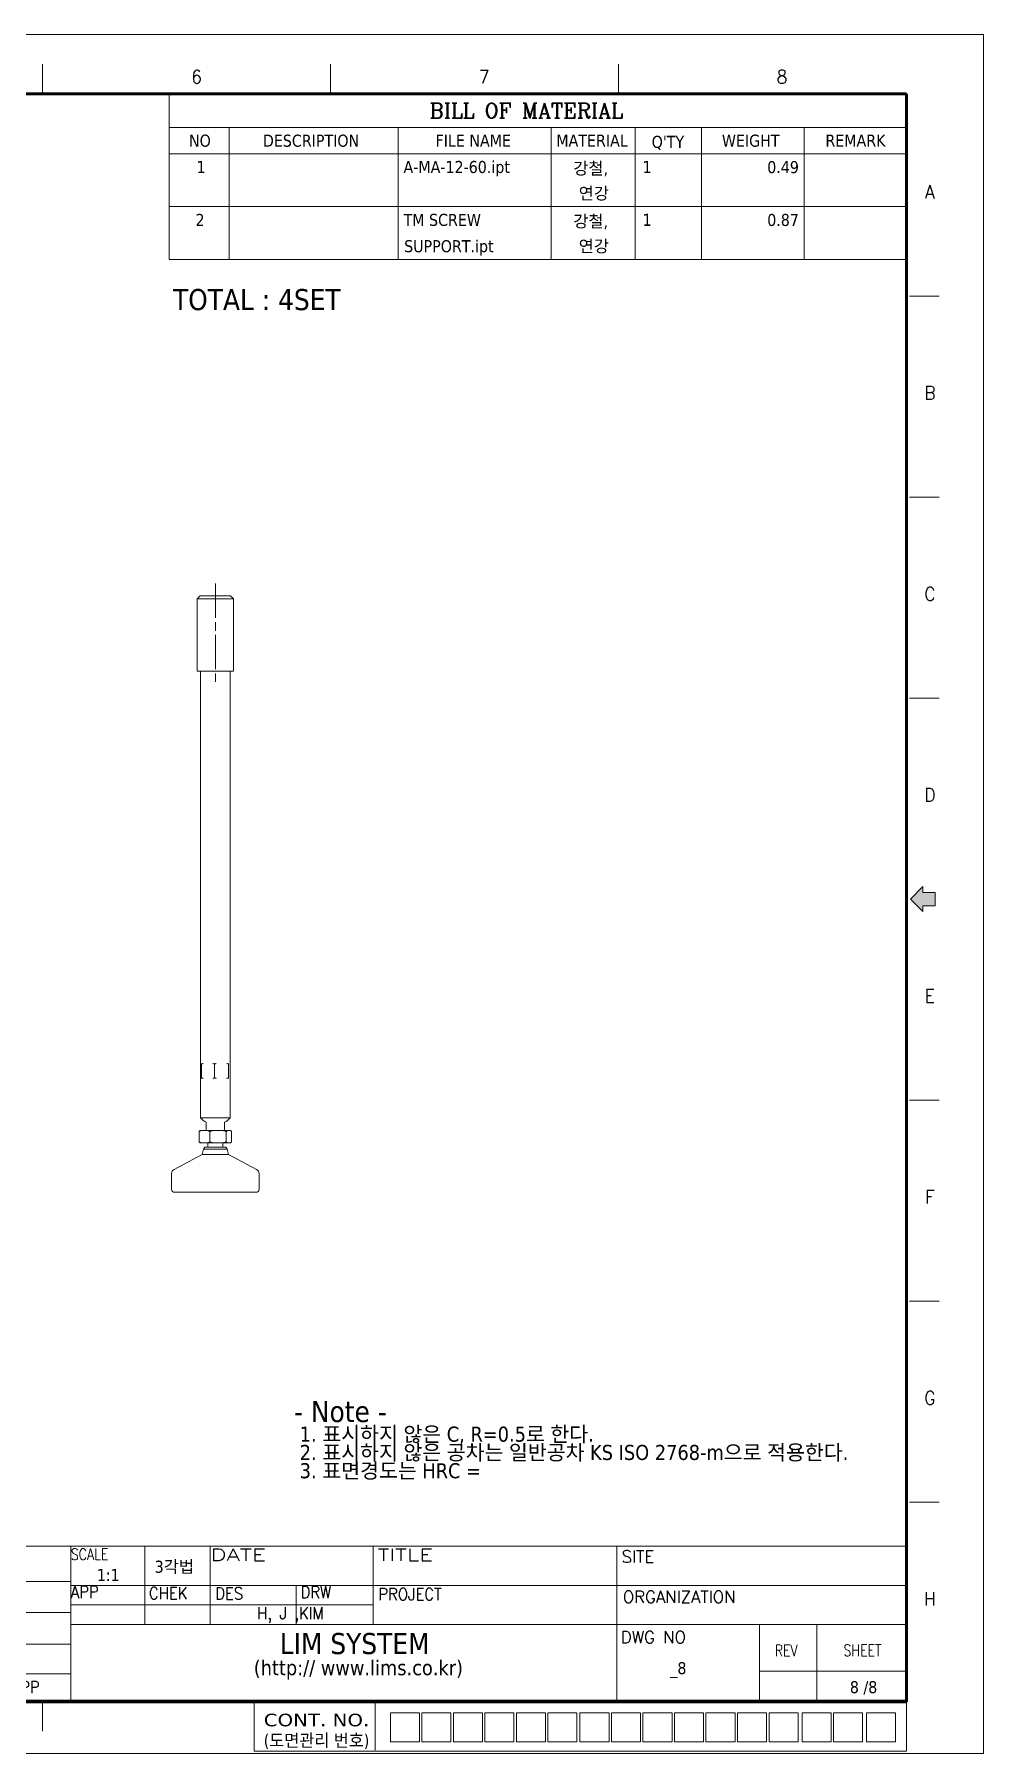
# Model space of a CAD drawing. Header units: millimetres. Extents: x 24 to 1656, y 24 to 1164.
# Drawn here: x 1026 to 1656, y 24 to 1164 of the extents above; entities that cross this region are included whole.
import ezdxf
from ezdxf.enums import TextEntityAlignment as Align

# ---------------------------------------------------------------- set-up
doc = ezdxf.new("R2010")
doc.units = ezdxf.units.MM
doc.header["$LTSCALE"] = 4
doc.linetypes.add('CHAIN', pattern=[0.3543, 0.2362, -0.0295, 0.0591, -0.0295])
doc.layers.get('0').update_dxf_attribs({"lineweight": 18})
for name, color, linetype, lineweight in [('SkizziergeometrieWIN-ISO', 7, 'Continuous', 50), ('가는실선_A4', 7, 'Continuous', 5), ('굵은실선_A3', 7, 'Continuous', 18), ('제목(ISO)', 7, 'Continuous', 50)]:
    doc.layers.add(name, color=color, linetype=linetype, lineweight=lineweight)
doc.layers.add('가는실선_A3', color=9, linetype='Continuous', lineweight=5, true_color=0x808080)
doc.layers.add('가는실선중심선_A3', color=1, linetype='Continuous', lineweight=5, true_color=0xff0000)
doc.styles.add('A3_DS_PartList', font='RomanC.shx')
doc.styles.add('A3_DS_TB02', font='tahoma.ttf')
doc.styles.add('ROMANC_61', font='ROMANC.shx')
doc.styles.add('주 텍스트 (ISO)', font='tahoma.ttf')
doc.styles.add('주문자_A3(3.5)', font='tahoma.ttf')
doc.styles.add('텍스트 스타일12', font='tahoma.ttf')
doc.styles.add('텍스트 스타일171', font='ROMANC.shx', dxfattribs={"width": 0.9})
doc.styles.add('텍스트 스타일206', font='ROMANC.shx', dxfattribs={"width": 1.11072})
doc.styles.add('텍스트 스타일208', font='ROMANC.shx', dxfattribs={"width": 1.194322})
doc.styles.add('텍스트 스타일211', font='ROMANC.shx', dxfattribs={"width": 0.9})
doc.styles.add('텍스트 스타일213', font='RomanC.shx', dxfattribs={"width": 0.9})
doc.styles.add('텍스트 스타일233', font='RomanC.shx')
doc.styles.add('텍스트 스타일36', font='ROMANC.shx', dxfattribs={"width": 0.941937})
doc.styles.add('텍스트 스타일46', font='tahoma.ttf', dxfattribs={"width": 0.862937})
doc.styles.add('텍스트 스타일48', font='tahoma.ttf', dxfattribs={"width": 1.258573})
doc.styles.add('텍스트 스타일65', font='romans.shx', dxfattribs={"width": 0.8})

# ---------------------------------------------------------------- blocks, each defined once
blk = doc.blocks.new('경계 A3_경계')
blk.add_hatch(color=7).paths.add_polyline_path([(405.98, 148.76), (403.92, 148.76), (403.92, 149.72), (401.86, 147.66), (403.92, 145.6), (403.92, 146.56), (405.98, 146.56)])
for p, q in [((403.92, 149.72), (401.86, 147.66)), ((403.92, 148.76), (403.92, 149.72)), ((405.98, 148.76), (403.92, 148.76)), ((405.98, 146.56), (405.98, 148.76)), ((401.86, 147.66), (403.92, 145.6)), ((403.92, 146.56), (405.98, 146.56)), ((403.92, 145.6), (403.92, 146.56)), ((292.99, 6.43), (292.99, 14.6))]:
    blk.add_line(p, q)
at = {"color": 7}
for p, q in [((403.92, 149.72), (401.86, 147.66)), ((403.92, 148.76), (403.92, 149.72)), ((405.98, 148.76), (403.92, 148.76)), ((405.98, 146.56), (405.98, 148.76)), ((401.86, 147.66), (403.92, 145.6)), ((403.92, 145.6), (403.92, 146.56)), ((403.92, 146.56), (405.98, 146.56))]:
    blk.add_line(p, q, dxfattribs=at)
at = {"layer": 'SkizziergeometrieWIN-ISO', "lineweight": 18}
for p, q in [((6, 291), (414, 291)), ((414, 291), (414, 6)), ((414, 6), (6, 6))]:
    blk.add_line(p, q, dxfattribs=at)
at = {"layer": '가는실선_A3', "color": 7}
for p, q in [((257.9, 281.16), (257.9, 286.06)), ((305.67, 281.16), (305.67, 286.06)), ((353.45, 281.16), (353.45, 286.06)), ((401.71, 247.62), (406.61, 247.62)), ((401.71, 214.3), (406.61, 214.3)), ((401.71, 180.98), (406.61, 180.98)), ((401.71, 114.34), (406.61, 114.34)), ((401.71, 81.02), (406.61, 81.02)), ((401.71, 47.7), (406.61, 47.7)), ((257.9, 14.6), (257.9, 9.7)), ((313.09, 14.6), (313.09, 6.55)), ((401.22, 14.6), (401.22, 6.43)), ((315.58, 12.77), (315.58, 7.95)), ((315.58, 12.77), (320.4, 12.77)), ((320.4, 12.77), (320.4, 7.95)), ((320.81, 12.77), (320.81, 7.95)), ((320.81, 12.77), (325.63, 12.77)), ((325.63, 12.77), (325.63, 7.95)), ((326.03, 12.77), (326.03, 7.95)), ((326.03, 12.77), (330.86, 12.77)), ((330.86, 12.77), (330.86, 7.95)), ((331.26, 12.77), (336.09, 12.77)), ((331.26, 12.77), (331.26, 7.95)), ((336.09, 12.77), (336.09, 7.95)), ((336.49, 12.77), (336.49, 7.95)), ((336.49, 12.77), (341.31, 12.77)), ((341.31, 12.77), (341.31, 7.95)), ((341.72, 12.77), (341.72, 7.95)), ((341.72, 12.77), (346.54, 12.77)), ((346.54, 12.77), (346.54, 7.95)), ((347.03, 12.77), (351.86, 12.77)), ((347.03, 12.77), (347.03, 7.95)), ((351.86, 12.77), (351.86, 7.95)), ((352.26, 12.77), (352.26, 7.95)), ((352.26, 12.77), (357.09, 12.77)), ((357.09, 12.77), (357.09, 7.95)), ((357.49, 12.77), (357.49, 7.95)), ((357.49, 12.77), (362.31, 12.77)), ((362.31, 12.77), (362.31, 7.95)), ((362.72, 12.77), (362.72, 7.95)), ((362.72, 12.77), (367.54, 12.77)), ((367.54, 12.77), (367.54, 7.95)), ((367.94, 12.77), (372.77, 12.77)), ((367.94, 12.77), (367.94, 7.95)), ((372.77, 12.77), (372.77, 7.95)), ((373.17, 12.77), (373.17, 7.95)), ((373.17, 12.77), (378, 12.77)), ((378, 12.77), (378, 7.95)), ((378.4, 12.77), (378.4, 7.95)), ((378.4, 12.77), (383.22, 12.77)), ((383.22, 12.77), (383.22, 7.95)), ((383.88, 12.77), (388.7, 12.77)), ((383.88, 12.77), (383.88, 7.95)), ((388.7, 12.77), (388.7, 7.95)), ((389.1, 12.77), (389.1, 7.95)), ((389.1, 12.77), (393.93, 12.77)), ((393.93, 12.77), (393.93, 7.95)), ((394.55, 12.77), (394.55, 7.95)), ((394.55, 12.77), (399.37, 12.77)), ((399.37, 12.77), (399.37, 7.95)), ((292.99, 6.43), (401.22, 6.43)), ((315.58, 7.95), (320.4, 7.95)), ((320.81, 7.95), (325.63, 7.95)), ((326.03, 7.95), (330.86, 7.95)), ((331.26, 7.95), (336.09, 7.95)), ((336.49, 7.95), (341.31, 7.95)), ((341.72, 7.95), (346.54, 7.95)), ((347.03, 7.95), (351.86, 7.95)), ((352.26, 7.95), (357.09, 7.95)), ((357.49, 7.95), (362.31, 7.95)), ((362.72, 7.95), (367.54, 7.95)), ((367.94, 7.95), (372.77, 7.95)), ((373.17, 7.95), (378, 7.95)), ((378.4, 7.95), (383.22, 7.95)), ((383.88, 7.95), (388.7, 7.95)), ((389.1, 7.95), (393.93, 7.95)), ((394.55, 7.95), (399.37, 7.95))]:
    blk.add_line(p, q, dxfattribs=at)
at = {"layer": '가는실선_A3', "color": 7, "lineweight": 60}
for p, q in [((401.22, 281.16), (19.02, 281.16)), ((401.22, 14.6), (401.22, 281.16)), ((19.02, 14.6), (401.22, 14.6))]:
    blk.add_line(p, q, dxfattribs=at)
at = {"layer": '가는실선_A3', "color": 7, "style": '텍스트 스타일36', "width": 0.941937}
for s, p in [('6', (283.45, 283.98)), ('7', (331.14, 283.98)), ('8', (380.55, 283.98)), ('A', (405.08, 264.88)), ('B', (405.08, 231.56)), ('C', (405.08, 198.24)), ('D', (405.08, 164.92)), ('E', (405.08, 131.6)), ('F', (405.08, 98.28)), ('G', (405.08, 64.96)), ('H', (405.08, 31.64))]:
    blk.add_text(s, height=2.2, dxfattribs=at).set_placement(p, align=Align.MIDDLE_CENTER)
at = {"layer": '가는실선_A3', "color": 7}
for s, style, width, p, p2 in [('CONT. NO.', '텍스트 스타일48', 1.258564, (294.58, 10.53), (312.09, 10.53)), ('(도면관리 번호)', '텍스트 스타일46', 0.982376, (294.58, 7.15), (312.09, 7.15))]:
    blk.add_text(s, height=2.084, dxfattribs=dict(at, style=style, width=width)).set_placement(p, p2, align=Align.FIT)
blk = doc.blocks.new('제목 블록 A3_표제란')
at = {"layer": '가는실선_A4', "lineweight": 13}
for p, q in [((25.42, 38.66), (269.12, 38.66)), ((208.17, 38.66), (208.17, 13.12)), ((269.12, 38.66), (407.77, 38.63)), ((25.42, 32.81), (269.12, 32.81))]:
    blk.add_line(p, q, dxfattribs=at)
at = {"layer": '가는실선_A4'}
for p, q in [((25.42, 13.12), (25.42, 38.66)), ((52.65, 38.66), (52.65, 13.12)), ((97.69, 38.66), (97.69, 13.12)), ((106.58, 37.75), (104.15, 34.26)), ((109.02, 34.26), (106.58, 37.75)), ((116.56, 13.12), (116.56, 38.69)), ((225.83, 38.66), (225.83, 12.86)), ((240.26, 38.66), (240.26, 12.86)), ((254.69, 38.66), (254.69, 13.12)), ((281.38, 38.66), (281.38, 25.66)), ((292.25, 38.65), (292.25, 25.66)), ((319.29, 38.65), (319.29, 25.66)), ((407.76, 13.12), (407.77, 38.63)), ((104.15, 34.26), (109.02, 34.26)), ((36.93, 32.81), (36.93, 19.82)), ((66.8, 32.81), (66.8, 17.47)), ((82.25, 32.81), (82.25, 17.47)), ((106.58, 31.55), (104.15, 28.06)), ((109.02, 28.06), (106.58, 31.55)), ((306.52, 32.15), (306.52, 25.66)), ((97.69, 30.03), (25.42, 30.03)), ((30.98, 29.24), (32.59, 29.24)), ((31.78, 28.13), (30.98, 29.24)), ((32.59, 29.24), (31.78, 28.13)), ((30.19, 26.66), (31.8, 26.66)), ((30.99, 25.55), (30.19, 26.66)), ((31.8, 26.66), (30.99, 25.55)), ((31.8, 26.66), (33.4, 26.66)), ((32.6, 25.55), (31.8, 26.66)), ((33.4, 26.66), (32.6, 25.55)), ((104.15, 28.06), (109.02, 28.06)), ((106.58, 26.57), (104.15, 23.08)), ((109.02, 23.08), (106.58, 26.57)), ((97.69, 25.05), (25.42, 25.05)), ((29.38, 24.16), (30.98, 24.16)), ((30.18, 23.05), (29.38, 24.16)), ((30.98, 24.16), (30.18, 23.05)), ((30.98, 24.16), (32.59, 24.16)), ((31.79, 23.05), (30.98, 24.16)), ((32.59, 24.16), (31.79, 23.05)), ((32.59, 24.16), (34.2, 24.16)), ((33.39, 23.05), (32.59, 24.16)), ((34.2, 24.16), (33.39, 23.05)), ((104.15, 23.08), (109.02, 23.08)), ((28.59, 21.34), (30.19, 21.34)), ((29.39, 20.23), (28.59, 21.34)), ((30.19, 21.34), (29.39, 20.23)), ((30.19, 21.34), (31.8, 21.34)), ((31, 20.23), (30.19, 21.34)), ((31.8, 21.34), (31, 20.23)), ((31.8, 21.34), (33.41, 21.34)), ((32.6, 20.23), (31.8, 21.34)), ((33.41, 21.34), (32.6, 20.23)), ((33.41, 21.34), (35.01, 21.34)), ((34.21, 20.23), (33.41, 21.34)), ((35.01, 21.34), (34.21, 20.23)), ((106.58, 21.34), (104.15, 17.85)), ((109.02, 17.85), (106.58, 21.34)), ((97.69, 19.82), (25.42, 19.82)), ((36.93, 19.82), (36.93, 13.12)), ((104.15, 17.85), (109.02, 17.85)), ((25.42, 13.12), (407.76, 13.12)), ((208.17, 13.12), (25.42, 13.12))]:
    blk.add_line(p, q, dxfattribs=at)
at = {"layer": '가는실선_A4', "color": 7}
for p, q in [((269.12, 13.12), (269.12, 38.66)), ((359.7, 38.64), (359.69, 13.12)), ((269.12, 32.15), (407.77, 32.15)), ((269.09, 27.68), (25.42, 27.68)), ((407.76, 25.66), (269.12, 25.66)), ((383.36, 25.66), (383.36, 13.12)), ((269.12, 22.4), (25.42, 22.4)), ((269.12, 17.47), (52.65, 17.47)), ((383.36, 17.91), (407.76, 17.92))]:
    blk.add_line(p, q, dxfattribs=at)
at = {"layer": '가는실선_A4', "color": 7, "linetype": 'Continuous'}
blk.add_line((392.85, 25.66), (392.85, 13.12), dxfattribs=at)
at = {"layer": '가는실선_A4'}
for centre, start, end in [((30.81, 31.11), 0, 180), ((32.21, 31.11), 180, 0)]:
    blk.add_arc(centre, 0.698, start, end, dxfattribs=at)
at = {"layer": '제목(ISO)', "color": 208, "lineweight": 5, "true_color": 0x400040}
blk.add_line((269.12, 28.95), (319.29, 28.95), dxfattribs=at)
at = {"layer": '가는실선_A3', "color": 7, "style": '텍스트 스타일12'}
blk.add_attdef('질량\\P1;_001', (38.26, 15.71), '', height=2, dxfattribs=at)
at = {"layer": '가는실선_A4', "color": 7}
for s, height, style, width, p in [('SCALE', 1.911, '텍스트 스타일65', 0.8, (269.12, 36.36)), ('CLASS OF FINISH', 2, '텍스트 스타일171', 0.9, (26.97, 34.81)), ('GENERAL TOL(MACHINE)', 2, '텍스트 스타일171', 0.9, (53.76, 34.67)), ('4', 1.5, '텍스트 스타일211', 0.9, (105.83, 34.98)), ('OVER0.5', 1.5, '텍스트 스타일211', 0.9, (54.63, 30.6)), ('UNDER6', 1.5, '텍스트 스타일211', 0.9, (69.75, 30.85)), ('APP', 2, '텍스트 스타일171', 0.9, (269.12, 30.05)), ('CHEK', 2, '텍스트 스타일171', 0.9, (282.07, 29.86)), ('DES', 2, '텍스트 스타일171', 0.9, (293.07, 29.82)), ('DRW', 2, '텍스트 스타일171', 0.9, (307.23, 30.03)), ('PROJECT', 2, '텍스트 스타일171', 0.9, (320.13, 29.68)), ('50S', 1.5, '텍스트 스타일211', 0.9, (42.49, 28.11)), ('6', 1.5, '텍스트 스타일211', 0.9, (56.81, 28.15)), ('30', 1.5, '텍스트 스타일211', 0.9, (71.73, 28.22)), ('3', 1.5, '텍스트 스타일211', 0.9, (105.83, 28.78)), ('H, J ,KIM', 2, '텍스트 스타일171', 0.9, (300.03, 26.54)), ('12.5S', 1.5, '텍스트 스타일211', 0.9, (42.49, 25.76)), ('30', 1.5, '텍스트 스타일211', 0.9, (56.81, 25.8)), ('120', 1.5, '텍스트 스타일211', 0.9, (71.73, 25.86)), ('3.2S', 1.5, '텍스트 스타일211', 0.9, (42.49, 23.12)), ('120', 1.5, '텍스트 스타일211', 0.9, (56.81, 23.16)), ('315', 1.5, '텍스트 스타일211', 0.9, (71.73, 23.23)), ('2', 1.5, '텍스트 스타일211', 0.9, (105.83, 23.8)), ('0.8S', 1.5, '텍스트 스타일211', 0.9, (42.49, 20.48)), ('160', 1.5, '텍스트 스타일211', 0.9, (56.81, 20.52)), ('1000', 1.5, '텍스트 스타일213', 0.9, (71.72, 20.59)), ('1', 1.5, '텍스트 스타일211', 0.9, (105.83, 18.57)), ('REV', 1.911, '텍스트 스타일65', 0.8, (385.9, 20.39)), ('SHEET', 1.911, '텍스트 스타일65', 0.8, (397.3, 20.42)), ('Weight', 2, '텍스트 스타일171', 0.9, (26.97, 15.76)), ('315', 1.5, '텍스트 스타일213', 0.9, (56.81, 17.94)), ('2000', 1.5, '텍스트 스타일211', 0.9, (71.72, 18.01)), ('OVER 2000', 1.5, '텍스트 스타일211', 0.9, (56.81, 13.87)), ('50S', 1.5, '텍스트 스타일211', 0.9, (71.73, 13.94)), ('REV NO', 2, '텍스트 스타일171', 0.9, (101.23, 14.1)), ('REVISION NOTE', 2, '텍스트 스타일171', 0.9, (148.38, 14.33)), ('DATE', 2, '텍스트 스타일171', 0.9, (213.9, 14.44)), ('DRW', 2, '텍스트 스타일171', 0.9, (230.19, 14.46)), ('DES', 2, '텍스트 스타일171', 0.9, (244.7, 14.2)), ('APP', 2, '텍스트 스타일171', 0.9, (259.32, 14.27))]:
    blk.add_text(s, height=height, dxfattribs=dict(at, style=style, width=width)).set_placement(p)
for s, style, width, p, p2 in [('DATE', '텍스트 스타일208', 1.22262, (292.31, 36.23), (301.51, 36.23)), ('TITLE', '텍스트 스타일206', 1.136317, (320.02, 36.23), (329.22, 36.23))]:
    blk.add_text(s, height=2, dxfattribs=dict(at, style=style, width=width)).set_placement(p, p2, align=Align.FIT)
at = {"layer": '가는실선_A4', "color": 7, "style": '텍스트 스타일233'}
for s, p in [('SITE', (360.5, 35.93)), ('ORGANIZATION', (360.7, 29.24)), ('DWG NO', (360.36, 22.57))]:
    blk.add_text(s, height=2, dxfattribs=at).set_placement(p)
at = {"layer": '가는실선_A4', "color": 7}
for s, insert, char_height, attachment_point, style in [('\\fTahoma|b0|i0;\\H2.0000;3각법', (283.03, 35.14), 2, 4, '주문자_A3(3.5)'), ('\\fAIGDT|b0|i0;\\W0.90;\\H1.5000;`\\fTahoma|b0|i0;\\W0.90;\\H1.5000;0.2', (85.63, 30.47), 1.5, 7, 'ROMANC_61'), ('\\fAIGDT|b0|i0;\\W0.90;\\H1.5000;`\\fTahoma|b0|i0;\\W0.90;\\H1.5000;0.1', (85.63, 27.69), 1.5, 7, 'ROMANC_61'), ('\\fAIGDT|b0|i0;\\W0.90;\\H1.5000;`\\fTahoma|b0|i0;\\W0.90;\\H1.5000;0.3', (85.63, 25.34), 1.5, 7, 'ROMANC_61'), ('\\fAIGDT|b0|i0;\\W0.90;\\H1.5000;`\\fTahoma|b0|i0;\\W0.90;\\H1.5000;0.5', (85.63, 22.71), 1.5, 7, 'ROMANC_61'), ('\\fAIGDT|b0|i0;\\W0.90;\\H1.5000;`\\fTahoma|b0|i0;\\W0.90;\\H1.5000;0.8', (85.62, 20.06), 1.5, 7, 'ROMANC_61'), ('\\fAIGDT|b0|i0;\\W0.90;\\H1.5000;`\\fTahoma|b0|i0;\\W0.90;\\H1.5000;1.2', (85.62, 17.48), 1.5, 7, 'ROMANC_61'), ('\\fAIGDT|b0|i0;\\W0.90;\\H1.5000;`\\fTahoma|b0|i0;\\W0.90;\\H1.5000;1.5', (85.63, 13.42), 1.5, 7, 'ROMANC_61')]:
    blk.add_mtext(s, dxfattribs=dict(at, insert=insert, char_height=char_height, attachment_point=attachment_point, style=style))
at = {"layer": '가는실선_A4', "char_height": 2, "style": '주 텍스트 (ISO)'}
for s, insert, attachment_point in [('\\fTahoma|b0|i0;\\H2.0000;_8 ', (369.91, 18.11), 5), ('\\fTahoma|b0|i0;\\H2.0000;8 /8 ', (400.63, 16.28), 2)]:
    blk.add_mtext(s, dxfattribs=dict(at, insert=insert, attachment_point=attachment_point))
at = {"layer": '가는실선_A4', "color": 7, "style": '텍스트 스타일12'}
blk.add_attdef('SCALE_001', (273.43, 32.87), '', height=2, dxfattribs=at)
blk.add_attdef('설명', text='', height=2, dxfattribs=at).set_placement((331.27, 35.73), align=Align.MIDDLE_LEFT)
blk.add_attdef('프로젝트', text='', height=2, dxfattribs=at).set_placement((340.77, 28.27), align=Align.MIDDLE_CENTER)
at = {"layer": '가는실선_A4', "style": '텍스트 스타일12'}
blk.add_attdef('리비전_번호', text='', height=2, dxfattribs=at).set_placement((388.38, 15.27), align=Align.MIDDLE_CENTER)
at = {"layer": '제목(ISO)', "char_height": 3.5, "attachment_point": 1, "style": '주 텍스트 (ISO)'}
for s, insert, line_spacing_factor in [('- Note -\\P{\\H0.71429x; 1. \\fGulim|b0|i0|c129|p50;표시하지 않은 \\fTahoma|b0|i0|c129|p34;C, R=0.5\\fGulim|b0|i0|c129|p50;로 한다\\fTahoma|b0|i0|c129|p34;.\\H1.54068x; \\H0.64906x;\\P 2. \\fGulim|b0|i0|c129|p50;표시하지 않은 공차는 일반공차 \\fTahoma|b0|i0|c129|p34;KS ISO 2768-m\\fGulim|b0|i0|c129|p50;으로 적용한다\\fTahoma|b0|i0|c129|p34;.\\H1.32612x; \\H0.75408x;\\P 3. \\fGulim|b0|i0|c129|p50;표면경도는 \\fTahoma|b0|i0|c129|p34;HRC = \\H1.31974x; }', (306.15, 62.72), 0.727683), ('{\\H1x;    LIM SYSTEM\\H0.71429x;  \\P (http:// www.lims.co.kr)\\H1.44773x; }', (298.53, 24.26), 0.771785)]:
    blk.add_mtext(s, dxfattribs=dict(at, insert=insert, line_spacing_factor=line_spacing_factor))
at = {"layer": '제목(ISO)', "style": '텍스트 스타일12'}
for tag, p in [('관리자', (373.93, 36.39)), ('공급업자', (383.08, 28.64))]:
    blk.add_attdef(tag, text='', height=2, dxfattribs=at).set_placement(p, align=Align.TOP_LEFT)
blk = doc.blocks.new('BILL OF MATERIAL8')
at = {"layer": '가는실선_A4'}
for p, q in [((401.22, 281.16), (278.87, 281.16)), ((278.87, 281.16), (278.87, 275.59)), ((401.22, 281.16), (401.22, 275.59)), ((401.22, 275.59), (278.87, 275.59)), ((278.87, 275.59), (278.87, 271.21)), ((288.87, 275.59), (288.87, 271.21)), ((316.87, 275.59), (316.87, 271.21)), ((342.27, 275.59), (342.27, 271.21)), ((356.22, 275.59), (356.22, 271.21)), ((367.22, 275.59), (367.22, 271.21)), ((384.22, 275.59), (384.22, 271.21)), ((401.22, 275.59), (401.22, 271.21)), ((401.22, 271.21), (278.87, 271.21)), ((278.87, 271.21), (278.87, 253.7)), ((288.87, 271.21), (288.87, 253.7)), ((316.87, 271.21), (316.87, 253.7)), ((342.27, 271.21), (342.27, 253.7)), ((356.22, 271.21), (356.22, 253.7)), ((367.22, 271.21), (367.22, 253.7)), ((384.22, 271.21), (384.22, 253.7)), ((401.22, 271.21), (401.22, 253.7)), ((401.22, 262.45), (278.87, 262.45)), ((401.22, 253.7), (278.87, 253.7))]:
    blk.add_line(p, q, dxfattribs=at)
at = {"layer": '가는실선_A4', "color": 7, "attachment_point": 7}
for s, insert, char_height, style in [('BILL OF MATERIAL', (322.09, 277.12), 2.5, 'A3_DS_PartList'), ('NO', (282.18, 272.34), 2, 'A3_DS_TB02'), ('DESCRIPTION', (294.44, 272.34), 2, 'A3_DS_TB02'), ('FILE NAME', (323.08, 272.4), 2, 'A3_DS_TB02'), ('MATERIAL', (343.11, 272.4), 2, 'A3_DS_TB02'), ("Q'TY", (358.93, 271.83), 2, 'A3_DS_TB02'), ('WEIGHT', (370.58, 272.34), 2, 'A3_DS_TB02'), ('REMARK', (387.75, 272.4), 2, 'A3_DS_TB02'), ('1', (283.42, 268.02), 2, 'A3_DS_TB02'), ('A-MA-12-60.ipt', (317.76, 267.45), 2, 'A3_DS_TB02'), ('강철, ', (345.93, 267.47), 2, 'A3_DS_TB02'), ('1', (357.42, 268.02), 2, 'A3_DS_TB02'), ('0.49', (378.1, 267.96), 2, 'A3_DS_TB02'), ('연강', (346.83, 263.44), 2, 'A3_DS_TB02'), ('2', (283.26, 259.24), 2, 'A3_DS_TB02'), ('TM SCREW ', (317.77, 259.21), 2, 'A3_DS_TB02'), ('강철, ', (345.93, 258.71), 2, 'A3_DS_TB02'), ('1', (357.42, 259.26), 2, 'A3_DS_TB02'), ('0.87', (378.1, 259.2), 2, 'A3_DS_TB02'), ('SUPPORT.ipt', (317.87, 254.32), 2, 'A3_DS_TB02'), ('연강', (346.83, 254.69), 2, 'A3_DS_TB02')]:
    blk.add_mtext(s, dxfattribs=dict(at, insert=insert, char_height=char_height, style=style))

msp = doc.modelspace()

# ---------------------------------------------------------------- linework, layer by layer
at = {"layer": '가는실선중심선_A3', "linetype": 'CHAIN', "ltscale": 23.990969}
msp.add_line((1146.2, 799.78), (1146.2, 731.78), dxfattribs=at)
at = {"layer": '굵은실선_A3'}
for p, q in [((1136.2, 791.78), (1134.2, 789.78)), ((1158.2, 789.78), (1134.2, 789.78)), ((1134.2, 789.78), (1134.2, 741.78)), ((1136.2, 791.78), (1156.2, 791.78)), ((1156.2, 791.78), (1158.2, 789.78)), ((1158.2, 789.78), (1158.2, 741.78)), ((1158.2, 741.78), (1134.2, 741.78)), ((1136.38, 445.55), (1136.38, 741.78)), ((1156.02, 445.55), (1156.02, 741.78)), ((1136.96, 472.09), (1136.96, 481.28)), ((1145.7, 472.09), (1145.7, 481.28)), ((1154.94, 472.09), (1154.94, 481.28)), ((1136.38, 445.55), (1156.02, 445.55)), ((1135.42, 430.09), (1135.42, 436.09)), ((1136.23, 437.09), (1137.03, 437.09)), ((1137.03, 437.09), (1140.99, 437.09)), ((1140.2, 437.09), (1140.2, 442.62)), ((1140.99, 437.09), (1145.02, 437.09)), ((1142.6, 430.09), (1142.6, 436.09)), ((1145.02, 437.09), (1150.96, 437.09)), ((1150.96, 437.09), (1154.18, 437.09)), ((1152.2, 437.09), (1152.2, 442.62)), ((1153.37, 430.09), (1153.37, 436.09)), ((1154.18, 437.09), (1156.16, 437.09)), ((1156.16, 437.09), (1156.17, 437.09)), ((1156.97, 436.09), (1156.97, 430.09)), ((1137.03, 429.09), (1136.23, 429.09)), ((1140.99, 429.09), (1137.03, 429.09)), ((1138.42, 424.72), (1137.42, 421.22)), ((1139.31, 426.22), (1138.42, 424.72)), ((1153.97, 424.72), (1138.42, 424.72)), ((1153.09, 426.22), (1139.31, 426.22)), ((1145.02, 429.09), (1140.99, 429.09)), ((1141.17, 426.22), (1141.17, 429.09)), ((1150.96, 429.09), (1145.02, 429.09)), ((1154.18, 429.09), (1150.96, 429.09)), ((1151.22, 426.22), (1151.22, 429.09)), ((1153.09, 426.22), (1153.97, 424.72)), ((1153.97, 424.72), (1154.97, 421.22)), ((1156.16, 429.09), (1154.18, 429.09)), ((1137.42, 421.22), (1118.79, 411.32)), ((1154.97, 421.22), (1137.42, 421.22)), ((1154.97, 421.22), (1173.61, 411.32)), ((1117.2, 398.22), (1117.2, 408.67)), ((1175.2, 398.22), (1175.2, 408.67)), ((1173.2, 396.22), (1119.2, 396.22))]:
    msp.add_line(p, q, dxfattribs=at)
for centre, radius, start, end in [((1144.2, 451.78), 10, 218.54868, 246.42182), ((1148.2, 451.78), 10, 293.57818, 321.45132), ((1136.23, 436.09), 1, 90, 95.00695), ((1156.17, 436.09), 1, 84.99305, 90), ((1136.23, 430.09), 1, 264.99305, 270), ((1156.17, 430.09), 1, 270, 275.00695), ((1120.2, 408.67), 3, 117.98051, 180), ((1172.2, 408.67), 3, 0, 62.01949), ((1119.2, 398.22), 2, 180, 270), ((1173.2, 398.22), 2, 270, 0)]:
    msp.add_arc(centre, radius, start, end, dxfattribs=at)
for points, weights in [([(1138.03, 481.61), (1137.51, 481.47), (1136.96, 481.28)], [1.01332411151, 1.00861956174, 1]), ([(1136.96, 481.28), (1136.99, 481.47), (1137.02, 481.61)], [1, 1.00861956174, 1.01332411151]), ([(1145.7, 481.28), (1145.16, 481.47), (1144.64, 481.61)], [1, 1.00861956174, 1.01332411151]), ([(1146.83, 481.61), (1146.28, 481.47), (1145.7, 481.28)], [1.01332411151, 1.00861956174, 1]), ([(1154.94, 481.28), (1154.36, 481.47), (1153.82, 481.61)], [1, 1.00861956174, 1.01332411151]), ([(1155, 481.61), (1154.97, 481.47), (1154.94, 481.28)], [1.01332411151, 1.00861956174, 1]), ([(1137.02, 471.76), (1136.99, 471.9), (1136.96, 472.09)], [1.01332411151, 1.00861956174, 1]), ([(1136.96, 472.09), (1137.51, 471.9), (1138.03, 471.76)], [1, 1.00861956174, 1.01332411151]), ([(1144.64, 471.76), (1145.16, 471.9), (1145.7, 472.09)], [1.01332411151, 1.00861956174, 1]), ([(1145.7, 472.09), (1146.28, 471.9), (1146.83, 471.76)], [1, 1.00861956174, 1.01332411151]), ([(1153.82, 471.76), (1154.36, 471.9), (1154.94, 472.09)], [1.01332411151, 1.00861956174, 1]), ([(1154.94, 472.09), (1154.97, 471.9), (1155, 471.76)], [1, 1.00861956174, 1.01332411151])]:
    msp.add_rational_spline(points, weights, degree=2, dxfattribs=at)
for points, knots in [([(1135.42, 436.09), (1135.42, 436.13), (1135.43, 436.18), (1135.45, 436.27), (1135.46, 436.32), (1135.52, 436.48), (1135.6, 436.59), (1135.79, 436.79), (1135.96, 436.88), (1136.38, 437.05), (1136.74, 437.09), (1137.03, 437.09)], [0.55422014, 0.55422014, 0.55422014, 0.55422014, 0.56736649, 0.56736649, 0.58195521, 0.58195521, 0.62252932, 0.62252932, 0.68910525, 0.68910525, 0.8246123, 0.8246123, 0.8246123, 0.8246123]), ([(1136.14, 437.08), (1136.01, 437.07), (1135.88, 437.03), (1135.69, 436.88), (1135.61, 436.79), (1135.51, 436.59), (1135.47, 436.48), (1135.44, 436.32), (1135.43, 436.27), (1135.43, 436.18), (1135.42, 436.13), (1135.42, 436.09)], [-0.79787173, -0.79787173, -0.79787173, -0.79787173, -0.68910525, -0.68910525, -0.62252932, -0.62252932, -0.58195521, -0.58195521, -0.56736649, -0.56736649, -0.55422014, -0.55422014, -0.55422014, -0.55422014]), ([(1140.99, 437.09), (1141.28, 437.09), (1141.64, 437.05), (1142.06, 436.88), (1142.23, 436.79), (1142.42, 436.59), (1142.5, 436.48), (1142.56, 436.32), (1142.58, 436.27), (1142.59, 436.18), (1142.6, 436.13), (1142.6, 436.09)], [-0.8246123, -0.8246123, -0.8246123, -0.8246123, -0.68910525, -0.68910525, -0.62252932, -0.62252932, -0.58195521, -0.58195521, -0.56736649, -0.56736649, -0.55422014, -0.55422014, -0.55422014, -0.55422014]), ([(1142.6, 436.09), (1142.6, 436.13), (1142.61, 436.18), (1142.63, 436.27), (1142.65, 436.32), (1142.75, 436.48), (1142.86, 436.59), (1143.16, 436.79), (1143.4, 436.88), (1144.04, 437.05), (1144.57, 437.09), (1145.02, 437.09)], [0.55422014, 0.55422014, 0.55422014, 0.55422014, 0.56736649, 0.56736649, 0.58195521, 0.58195521, 0.62252932, 0.62252932, 0.68910525, 0.68910525, 0.8246123, 0.8246123, 0.8246123, 0.8246123]), ([(1150.96, 437.09), (1151.4, 437.09), (1151.93, 437.05), (1152.57, 436.88), (1152.82, 436.79), (1153.11, 436.59), (1153.23, 436.48), (1153.32, 436.32), (1153.34, 436.27), (1153.37, 436.18), (1153.37, 436.13), (1153.37, 436.09)], [-0.8246123, -0.8246123, -0.8246123, -0.8246123, -0.68910525, -0.68910525, -0.62252932, -0.62252932, -0.58195521, -0.58195521, -0.56736649, -0.56736649, -0.55422014, -0.55422014, -0.55422014, -0.55422014]), ([(1153.37, 436.09), (1153.37, 436.13), (1153.37, 436.18), (1153.38, 436.27), (1153.39, 436.32), (1153.42, 436.48), (1153.46, 436.59), (1153.56, 436.79), (1153.64, 436.88), (1153.85, 437.05), (1154.03, 437.09), (1154.18, 437.09)], [-1.66266043, -1.66266043, -1.66266043, -1.66266043, -1.64951409, -1.64951409, -1.63492537, -1.63492537, -1.59435126, -1.59435126, -1.52777533, -1.52777533, -1.39226828, -1.39226828, -1.39226828, -1.39226828]), ([(1156.16, 437.09), (1156.31, 437.09), (1156.49, 437.05), (1156.7, 436.88), (1156.79, 436.79), (1156.88, 436.59), (1156.92, 436.48), (1156.95, 436.32), (1156.96, 436.27), (1156.97, 436.18), (1156.97, 436.13), (1156.97, 436.09)], [-0.8246123, -0.8246123, -0.8246123, -0.8246123, -0.68910525, -0.68910525, -0.62252932, -0.62252932, -0.58195521, -0.58195521, -0.56736649, -0.56736649, -0.55422014, -0.55422014, -0.55422014, -0.55422014]), ([(1135.42, 430.09), (1135.42, 430.04), (1135.43, 429.99), (1135.43, 429.9), (1135.44, 429.85), (1135.47, 429.69), (1135.51, 429.58), (1135.61, 429.38), (1135.69, 429.29), (1135.88, 429.14), (1136.01, 429.1), (1136.14, 429.09)], [-0.55422014, -0.55422014, -0.55422014, -0.55422014, -0.5410738, -0.5410738, -0.52648508, -0.52648508, -0.48591097, -0.48591097, -0.41933504, -0.41933504, -0.31056856, -0.31056856, -0.31056856, -0.31056856]), ([(1137.03, 429.09), (1136.74, 429.09), (1136.38, 429.12), (1135.96, 429.29), (1135.79, 429.38), (1135.6, 429.58), (1135.52, 429.69), (1135.46, 429.85), (1135.45, 429.9), (1135.43, 429.99), (1135.42, 430.04), (1135.42, 430.09)], [-1.93305259, -1.93305259, -1.93305259, -1.93305259, -1.79754554, -1.79754554, -1.73096961, -1.73096961, -1.6903955, -1.6903955, -1.67580678, -1.67580678, -1.66266043, -1.66266043, -1.66266043, -1.66266043]), ([(1142.6, 430.09), (1142.6, 430.04), (1142.59, 429.99), (1142.58, 429.9), (1142.56, 429.85), (1142.5, 429.69), (1142.42, 429.58), (1142.23, 429.38), (1142.06, 429.29), (1141.64, 429.12), (1141.28, 429.09), (1140.99, 429.09)], [-0.55422014, -0.55422014, -0.55422014, -0.55422014, -0.5410738, -0.5410738, -0.52648508, -0.52648508, -0.48591097, -0.48591097, -0.41933504, -0.41933504, -0.28382799, -0.28382799, -0.28382799, -0.28382799]), ([(1145.02, 429.09), (1144.57, 429.09), (1144.04, 429.12), (1143.4, 429.29), (1143.16, 429.38), (1142.86, 429.58), (1142.75, 429.69), (1142.65, 429.85), (1142.63, 429.9), (1142.61, 429.99), (1142.6, 430.04), (1142.6, 430.09)], [-1.93305259, -1.93305259, -1.93305259, -1.93305259, -1.79754554, -1.79754554, -1.73096961, -1.73096961, -1.6903955, -1.6903955, -1.67580678, -1.67580678, -1.66266043, -1.66266043, -1.66266043, -1.66266043]), ([(1153.37, 430.09), (1153.37, 430.04), (1153.37, 429.99), (1153.34, 429.9), (1153.32, 429.85), (1153.23, 429.69), (1153.11, 429.58), (1152.82, 429.38), (1152.57, 429.29), (1151.93, 429.12), (1151.4, 429.09), (1150.96, 429.09)], [-0.55422014, -0.55422014, -0.55422014, -0.55422014, -0.5410738, -0.5410738, -0.52648508, -0.52648508, -0.48591097, -0.48591097, -0.41933504, -0.41933504, -0.28382799, -0.28382799, -0.28382799, -0.28382799]), ([(1154.18, 429.09), (1154.03, 429.09), (1153.85, 429.12), (1153.64, 429.29), (1153.56, 429.38), (1153.46, 429.58), (1153.42, 429.69), (1153.39, 429.85), (1153.38, 429.9), (1153.37, 429.99), (1153.37, 430.04), (1153.37, 430.09)], [-1.93305259, -1.93305259, -1.93305259, -1.93305259, -1.79754554, -1.79754554, -1.73096961, -1.73096961, -1.6903955, -1.6903955, -1.67580678, -1.67580678, -1.66266043, -1.66266043, -1.66266043, -1.66266043]), ([(1156.97, 430.09), (1156.97, 430.04), (1156.97, 429.99), (1156.96, 429.9), (1156.95, 429.85), (1156.92, 429.69), (1156.88, 429.58), (1156.79, 429.38), (1156.7, 429.29), (1156.49, 429.12), (1156.31, 429.09), (1156.16, 429.09)], [-0.55422014, -0.55422014, -0.55422014, -0.55422014, -0.5410738, -0.5410738, -0.52648508, -0.52648508, -0.48591097, -0.48591097, -0.41933504, -0.41933504, -0.28382799, -0.28382799, -0.28382799, -0.28382799])]:
    msp.add_open_spline(points, degree=3, knots=knots, dxfattribs=at)

# ---------------------------------------------------------------- block references
at = {"xscale": 4, "yscale": 4, "zscale": 4}
msp.add_blockref('경계 A3_경계', (0, 0), dxfattribs=at)
msp.add_blockref('제목 블록 A3_표제란', (-26.19, 6.95), dxfattribs=at).add_auto_attribs({'SCALE_001': '1:1', '질량\\P1;_001': '1.4 kg'})
at = {"layer": '가는실선_A4', "xscale": 4, "yscale": 4, "zscale": 4}
msp.add_blockref('BILL OF MATERIAL8', (0, 0), dxfattribs=at)

# ---------------------------------------------------------------- texts
at = {"layer": '가는실선_A4', "color": 7, "insert": (1118.09, 988.03), "char_height": 14, "width": 119.3517, "attachment_point": 4, "style": '주문자_A3(3.5)'}
msp.add_mtext('{\\fTahoma|b0|i0;TOTAL : 4SET}', dxfattribs=at)

doc.saveas('drawing.dxf')
